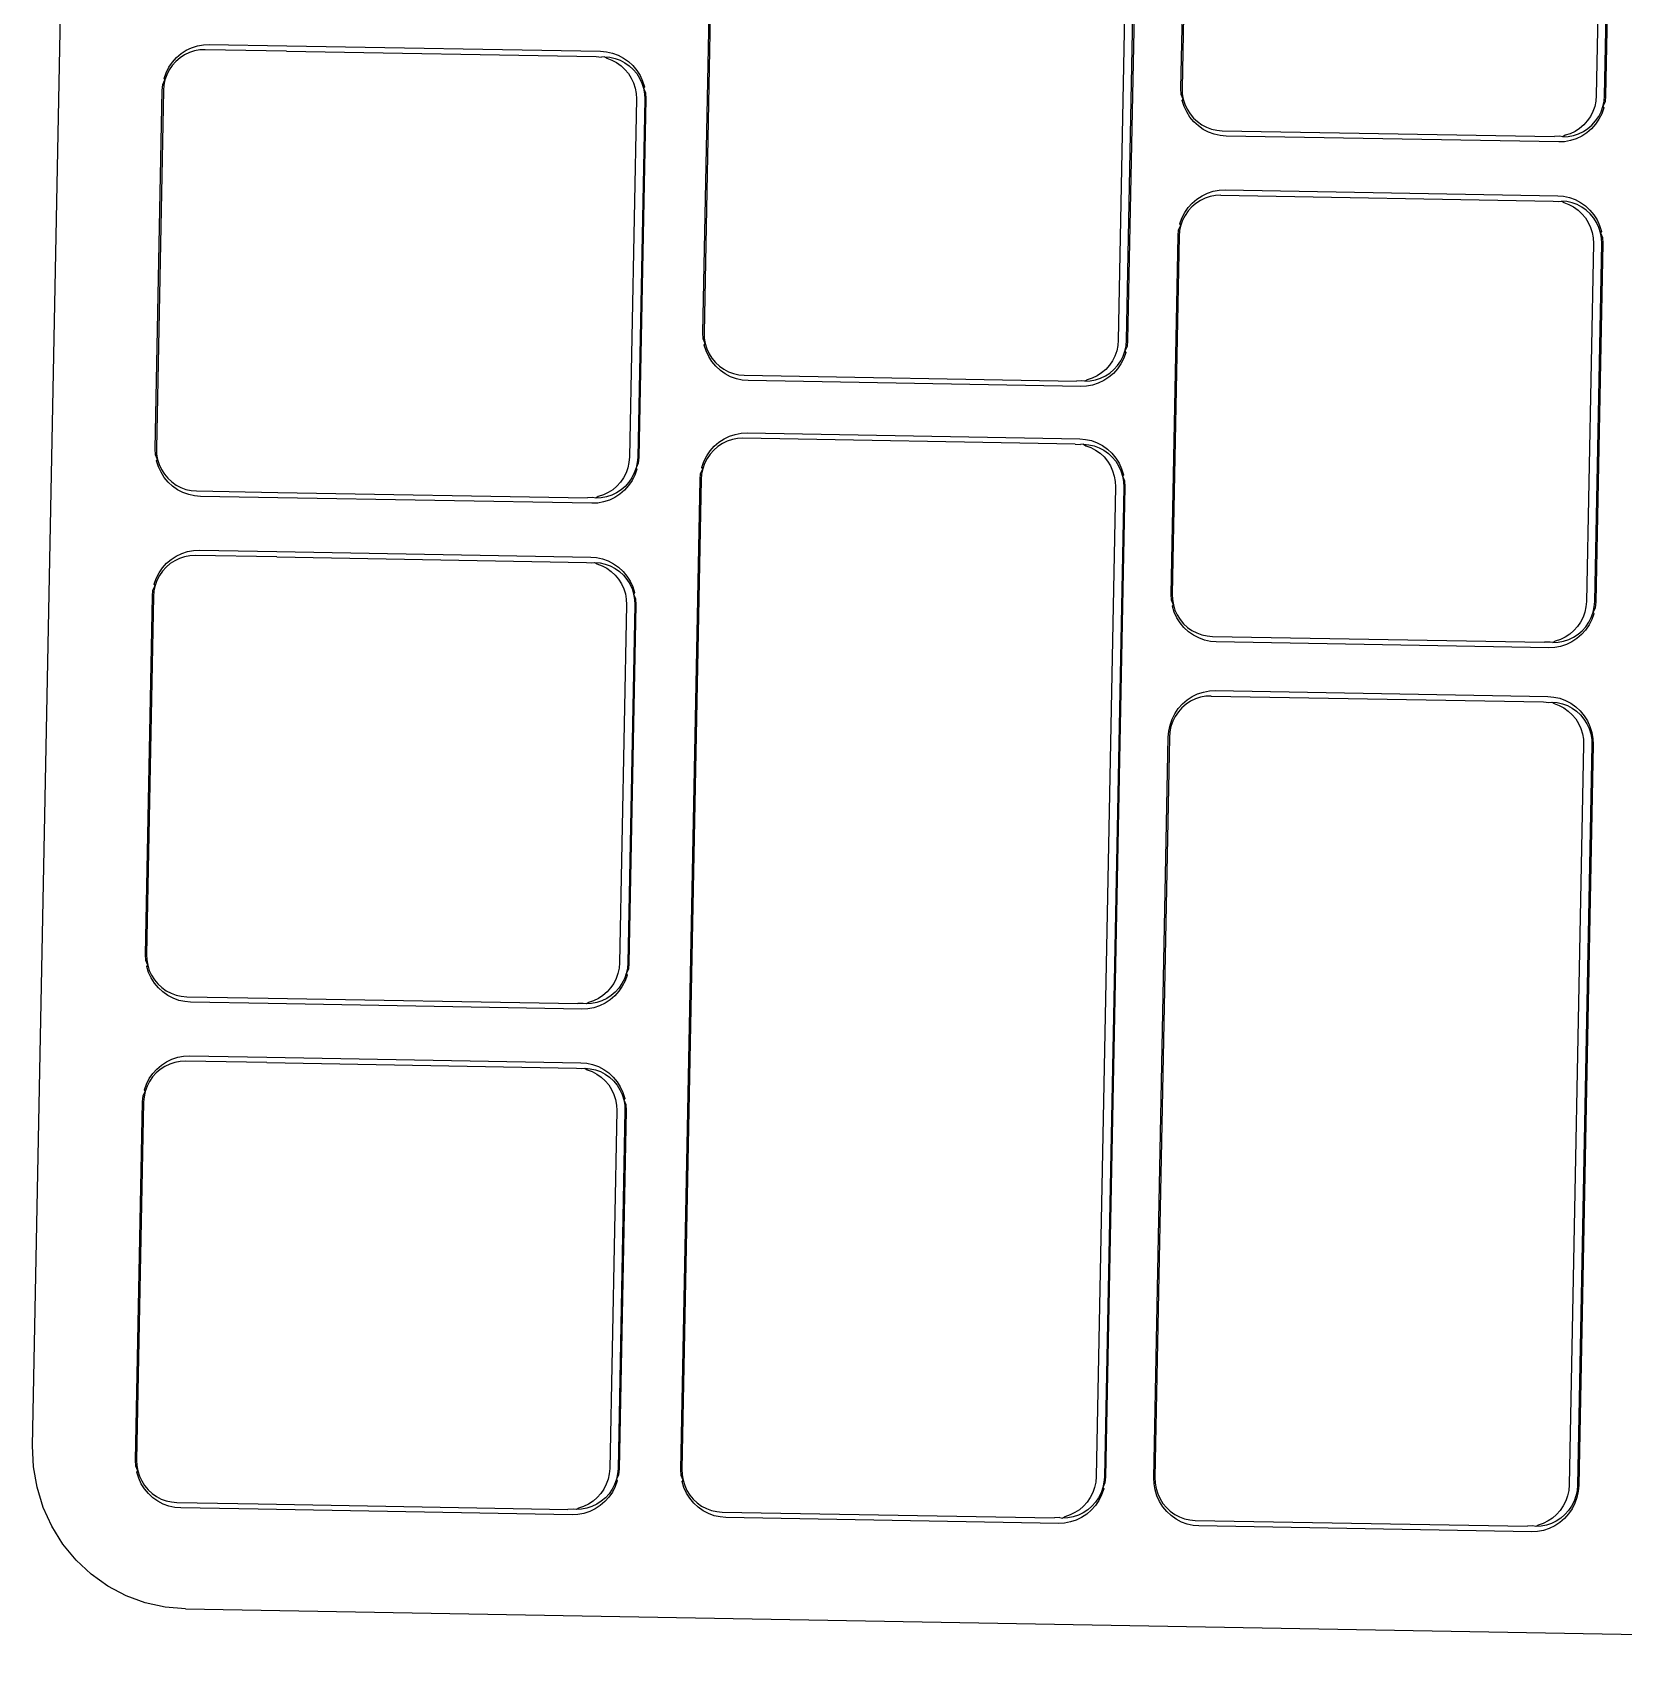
# Model space of a CAD drawing. Header units: millimetres. Extents: x -9564 to 100156, y -26854 to 24346.
# Drawn here: x 72390.7 to 72443.2, y -20819.3 to -20765.5 of the extents above; entities that cross this region are included whole.
import ezdxf

# ---------------------------------------------------------------- set-up
doc = ezdxf.new("R2010")
doc.units = ezdxf.units.MM
doc.header["$LTSCALE"] = 100
doc.layers.add('Muebles', color=112, linetype='Continuous')

msp = doc.modelspace()

# ---------------------------------------------------------------- linework, layer by layer
at = {"layer": 'Muebles'}
for p, q in [((72390.722, -20812.073), (72395.325, -20575.923)), ((72428.597, -20767.316), (72428.827, -20755.499)), ((72428.862, -20755.505), (72428.632, -20767.311)), ((72442.526, -20755.746), (72442.296, -20767.552)), ((72442.569, -20767.556), (72442.799, -20755.751)), ((72442.834, -20755.746), (72442.604, -20767.563)), ((72412.831, -20775.378), (72413.062, -20763.561)), ((72413.097, -20763.568), (72412.866, -20775.373)), ((72426.76, -20763.809), (72426.53, -20775.614)), ((72426.803, -20775.619), (72427.033, -20763.814)), ((72427.069, -20763.808), (72426.838, -20775.626)), ((72396.156, -20765.908), (72396.352, -20765.872)), ((72396.352, -20765.872), (72396.545, -20765.863)), ((72396.545, -20765.863), (72399.101, -20765.908)), ((72395.447, -20766.422), (72395.328, -20766.555)), ((72395.331, -20766.447), (72395.466, -20766.297)), ((72395.583, -20766.306), (72395.447, -20766.422)), ((72395.466, -20766.297), (72395.618, -20766.166)), ((72395.732, -20766.209), (72395.583, -20766.306)), ((72395.618, -20766.166), (72395.786, -20766.056)), ((72395.892, -20766.132), (72395.732, -20766.209)), ((72395.786, -20766.056), (72395.966, -20765.97)), ((72396.06, -20766.077), (72395.892, -20766.132)), ((72395.966, -20765.97), (72396.156, -20765.908)), ((72396.234, -20766.045), (72396.06, -20766.077)), ((72396.411, -20766.037), (72396.234, -20766.045)), ((72399.097, -20766.084), (72396.411, -20766.037)), ((72399.097, -20766.084), (72409.311, -20766.264)), ((72399.101, -20765.908), (72409.456, -20766.09)), ((72409.311, -20766.264), (72409.487, -20766.279)), ((72409.456, -20766.09), (72409.649, -20766.107)), ((72409.584, -20766.269), (72409.487, -20766.279)), ((72409.584, -20766.269), (72409.76, -20766.284)), ((72409.584, -20766.269), (72409.66, -20766.317)), ((72409.649, -20766.107), (72409.844, -20766.15)), ((72409.66, -20766.317), (72409.826, -20766.378)), ((72409.76, -20766.284), (72409.933, -20766.322)), ((72409.826, -20766.378), (72409.983, -20766.46)), ((72409.844, -20766.15), (72410.031, -20766.218)), ((72409.933, -20766.322), (72410.099, -20766.383)), ((72410.031, -20766.218), (72410.208, -20766.311)), ((72410.099, -20766.383), (72410.256, -20766.465)), ((72410.208, -20766.311), (72410.371, -20766.426)), ((72410.371, -20766.426), (72410.519, -20766.562)), ((72395.057, -20766.985), (72395.125, -20766.794)), ((72395.146, -20766.863), (72395.086, -20767.032)), ((72395.125, -20766.794), (72395.217, -20766.613)), ((72395.227, -20766.703), (72395.146, -20766.863)), ((72395.217, -20766.613), (72395.331, -20766.447)), ((72395.328, -20766.555), (72395.227, -20766.703)), ((72409.983, -20766.46), (72410.128, -20766.563)), ((72410.128, -20766.563), (72410.259, -20766.684)), ((72410.256, -20766.465), (72410.401, -20766.568)), ((72410.259, -20766.684), (72410.373, -20766.821)), ((72410.373, -20766.821), (72410.468, -20766.972)), ((72410.401, -20766.568), (72410.532, -20766.688)), ((72410.468, -20766.972), (72410.543, -20767.134)), ((72410.519, -20766.562), (72410.647, -20766.717)), ((72410.532, -20766.688), (72410.646, -20766.825)), ((72410.646, -20766.825), (72410.741, -20766.977)), ((72410.647, -20766.717), (72410.755, -20766.887)), ((72410.755, -20766.887), (72410.84, -20767.071)), ((72394.767, -20779.197), (72394.998, -20767.38)), ((72395.033, -20767.386), (72394.803, -20779.192)), ((72394.998, -20767.38), (72395.014, -20767.183)), ((72395.014, -20767.183), (72395.086, -20767.032)), ((72395.048, -20767.207), (72395.033, -20767.386)), ((72395.086, -20767.032), (72395.048, -20767.207)), ((72395.086, -20767.032), (72395.057, -20766.985)), ((72410.543, -20767.134), (72410.597, -20767.305)), ((72410.597, -20767.305), (72410.628, -20767.482)), ((72410.628, -20767.482), (72410.636, -20767.662)), ((72410.741, -20766.977), (72410.816, -20767.139)), ((72410.816, -20767.139), (72410.87, -20767.31)), ((72410.84, -20767.071), (72410.9, -20767.264)), ((72410.9, -20767.264), (72410.87, -20767.31)), ((72410.87, -20767.31), (72410.901, -20767.487)), ((72410.87, -20767.31), (72410.935, -20767.464)), ((72410.901, -20767.487), (72410.909, -20767.666)), ((72410.935, -20767.464), (72410.944, -20767.661)), ((72428.606, -20767.513), (72428.597, -20767.316)), ((72428.632, -20767.311), (72428.64, -20767.49)), ((72428.64, -20767.49), (72428.671, -20767.667)), ((72410.636, -20767.662), (72410.406, -20779.467)), ((72410.909, -20767.666), (72410.679, -20779.472)), ((72410.944, -20767.661), (72410.714, -20779.478)), ((72428.671, -20767.667), (72428.606, -20767.513)), ((72428.641, -20767.713), (72428.671, -20767.667)), ((72428.701, -20767.906), (72428.641, -20767.713)), ((72428.671, -20767.667), (72428.725, -20767.838)), ((72428.786, -20768.089), (72428.701, -20767.906)), ((72428.725, -20767.838), (72428.8, -20768)), ((72428.8, -20768), (72428.895, -20768.151)), ((72442.243, -20767.906), (72442.183, -20768.075)), ((72442.281, -20767.731), (72442.243, -20767.906)), ((72442.296, -20767.552), (72442.281, -20767.731)), ((72442.456, -20768.08), (72442.516, -20767.911)), ((72442.545, -20767.958), (72442.477, -20768.149)), ((72442.516, -20767.911), (72442.554, -20767.735)), ((72442.587, -20767.759), (72442.516, -20767.911)), ((72442.516, -20767.911), (72442.545, -20767.958)), ((72442.554, -20767.735), (72442.569, -20767.556)), ((72442.604, -20767.563), (72442.587, -20767.759)), ((72428.894, -20768.26), (72428.786, -20768.089)), ((72429.022, -20768.415), (72428.894, -20768.26)), ((72428.895, -20768.151), (72429.009, -20768.289)), ((72429.009, -20768.289), (72429.14, -20768.409)), ((72429.17, -20768.551), (72429.022, -20768.415)), ((72429.14, -20768.409), (72429.285, -20768.512)), ((72429.333, -20768.666), (72429.17, -20768.551)), ((72429.285, -20768.512), (72429.442, -20768.594)), ((72441.881, -20768.516), (72441.746, -20768.632)), ((72442, -20768.383), (72441.881, -20768.516)), ((72442.101, -20768.235), (72442, -20768.383)), ((72442.019, -20768.637), (72442.154, -20768.52)), ((72442.183, -20768.075), (72442.101, -20768.235)), ((72442.27, -20768.496), (72442.136, -20768.646)), ((72442.154, -20768.52), (72442.273, -20768.387)), ((72442.385, -20768.329), (72442.27, -20768.496)), ((72442.273, -20768.387), (72442.375, -20768.24)), ((72442.375, -20768.24), (72442.456, -20768.08)), ((72442.477, -20768.149), (72442.385, -20768.329)), ((72429.51, -20768.759), (72429.333, -20768.666)), ((72429.442, -20768.594), (72429.608, -20768.655)), ((72429.697, -20768.827), (72429.51, -20768.759)), ((72429.608, -20768.655), (72429.781, -20768.693)), ((72429.892, -20768.87), (72429.697, -20768.827)), ((72429.781, -20768.693), (72429.957, -20768.708)), ((72430.085, -20768.886), (72429.892, -20768.87)), ((72429.957, -20768.708), (72440.917, -20768.901)), ((72441.056, -20769.08), (72430.085, -20768.886)), ((72441.094, -20768.892), (72440.917, -20768.901)), ((72441.249, -20769.071), (72441.056, -20769.08)), ((72441.191, -20768.906), (72441.094, -20768.892)), ((72441.268, -20768.86), (72441.191, -20768.906)), ((72441.191, -20768.906), (72441.367, -20768.897)), ((72441.445, -20769.035), (72441.249, -20769.071)), ((72441.437, -20768.806), (72441.268, -20768.86)), ((72441.367, -20768.897), (72441.541, -20768.865)), ((72441.597, -20768.729), (72441.437, -20768.806)), ((72441.635, -20768.973), (72441.445, -20769.035)), ((72441.541, -20768.865), (72441.71, -20768.81)), ((72441.746, -20768.632), (72441.597, -20768.729)), ((72441.816, -20768.887), (72441.635, -20768.973)), ((72441.71, -20768.81), (72441.87, -20768.734)), ((72441.983, -20768.777), (72441.816, -20768.887)), ((72441.87, -20768.734), (72442.019, -20768.637)), ((72442.136, -20768.646), (72441.983, -20768.777)), ((72429.471, -20770.766), (72429.661, -20770.705)), ((72429.661, -20770.705), (72429.857, -20770.669)), ((72429.857, -20770.669), (72430.05, -20770.659)), ((72430.05, -20770.659), (72441.022, -20770.853)), ((72428.721, -20771.41), (72428.836, -20771.243)), ((72428.952, -20771.219), (72428.833, -20771.352)), ((72428.836, -20771.243), (72428.97, -20771.093)), ((72429.087, -20771.103), (72428.952, -20771.219)), ((72428.97, -20771.093), (72429.123, -20770.962)), ((72429.236, -20771.006), (72429.087, -20771.103)), ((72429.123, -20770.962), (72429.291, -20770.853)), ((72429.396, -20770.929), (72429.236, -20771.006)), ((72429.291, -20770.853), (72429.471, -20770.766)), ((72429.565, -20770.874), (72429.396, -20770.929)), ((72429.739, -20770.842), (72429.565, -20770.874)), ((72429.916, -20770.833), (72429.739, -20770.842)), ((72429.916, -20770.833), (72440.876, -20771.027)), ((72440.876, -20771.027), (72441.052, -20771.042)), ((72441.022, -20770.853), (72441.214, -20770.869)), ((72441.052, -20771.042), (72441.149, -20771.032)), ((72441.325, -20771.047), (72441.149, -20771.032)), ((72441.149, -20771.032), (72441.225, -20771.08)), ((72441.214, -20770.869), (72441.409, -20770.912)), ((72441.225, -20771.08), (72441.391, -20771.14)), ((72441.498, -20771.085), (72441.325, -20771.047)), ((72441.391, -20771.14), (72441.548, -20771.223)), ((72441.409, -20770.912), (72441.596, -20770.98)), ((72441.664, -20771.145), (72441.498, -20771.085)), ((72441.548, -20771.223), (72441.693, -20771.325)), ((72441.596, -20770.98), (72441.773, -20771.073)), ((72441.821, -20771.228), (72441.664, -20771.145)), ((72441.773, -20771.073), (72441.936, -20771.188)), ((72441.966, -20771.33), (72441.821, -20771.228)), ((72441.936, -20771.188), (72442.084, -20771.325)), ((72428.562, -20771.781), (72428.63, -20771.59)), ((72428.59, -20771.828), (72428.562, -20771.781)), ((72428.65, -20771.659), (72428.59, -20771.828)), ((72428.63, -20771.59), (72428.721, -20771.41)), ((72428.732, -20771.499), (72428.65, -20771.659)), ((72428.833, -20771.352), (72428.732, -20771.499)), ((72441.693, -20771.325), (72441.824, -20771.446)), ((72441.824, -20771.446), (72441.938, -20771.583)), ((72441.938, -20771.583), (72442.033, -20771.734)), ((72442.097, -20771.451), (72441.966, -20771.33)), ((72442.033, -20771.734), (72442.108, -20771.897)), ((72442.084, -20771.325), (72442.212, -20771.479)), ((72442.211, -20771.588), (72442.097, -20771.451)), ((72442.306, -20771.739), (72442.211, -20771.588)), ((72442.212, -20771.479), (72442.32, -20771.65)), ((72442.381, -20771.901), (72442.306, -20771.739)), ((72442.32, -20771.65), (72442.405, -20771.833)), ((72428.272, -20783.994), (72428.502, -20772.176)), ((72428.537, -20772.183), (72428.307, -20783.988)), ((72428.502, -20772.176), (72428.519, -20771.98)), ((72428.519, -20771.98), (72428.59, -20771.828)), ((72428.552, -20772.004), (72428.537, -20772.183)), ((72428.59, -20771.828), (72428.552, -20772.004)), ((72442.108, -20771.897), (72442.162, -20772.068)), ((72442.162, -20772.068), (72442.193, -20772.244)), ((72442.193, -20772.244), (72442.201, -20772.424)), ((72442.435, -20772.073), (72442.381, -20771.901)), ((72442.405, -20771.833), (72442.465, -20772.027)), ((72442.465, -20772.027), (72442.435, -20772.073)), ((72442.466, -20772.249), (72442.435, -20772.073)), ((72442.435, -20772.073), (72442.5, -20772.227)), ((72442.474, -20772.429), (72442.466, -20772.249)), ((72442.5, -20772.227), (72442.509, -20772.424)), ((72442.201, -20772.424), (72441.971, -20784.229)), ((72442.244, -20784.234), (72442.474, -20772.429)), ((72442.509, -20772.424), (72442.279, -20784.241)), ((72412.84, -20775.575), (72412.831, -20775.378)), ((72412.906, -20775.729), (72412.84, -20775.575)), ((72412.866, -20775.373), (72412.875, -20775.553)), ((72412.875, -20775.553), (72412.906, -20775.729)), ((72412.875, -20775.775), (72412.906, -20775.729)), ((72412.936, -20775.969), (72412.875, -20775.775)), ((72412.906, -20775.729), (72412.959, -20775.901)), ((72413.021, -20776.152), (72412.936, -20775.969)), ((72412.959, -20775.901), (72413.034, -20776.063)), ((72413.034, -20776.063), (72413.129, -20776.214)), ((72426.477, -20775.969), (72426.417, -20776.138)), ((72426.515, -20775.793), (72426.477, -20775.969)), ((72426.53, -20775.614), (72426.515, -20775.793)), ((72426.69, -20776.143), (72426.75, -20775.974)), ((72426.779, -20776.021), (72426.711, -20776.212)), ((72426.75, -20775.974), (72426.788, -20775.798)), ((72426.822, -20775.822), (72426.75, -20775.974)), ((72426.75, -20775.974), (72426.779, -20776.021)), ((72426.788, -20775.798), (72426.803, -20775.619)), ((72426.838, -20775.626), (72426.822, -20775.822)), ((72413.128, -20776.323), (72413.021, -20776.152)), ((72413.257, -20776.477), (72413.128, -20776.323)), ((72413.129, -20776.214), (72413.243, -20776.351)), ((72413.243, -20776.351), (72413.374, -20776.472)), ((72413.404, -20776.614), (72413.257, -20776.477)), ((72413.374, -20776.472), (72413.519, -20776.574)), ((72413.567, -20776.729), (72413.404, -20776.614)), ((72413.519, -20776.574), (72413.676, -20776.657)), ((72413.676, -20776.657), (72413.842, -20776.717)), ((72426.115, -20776.578), (72425.98, -20776.694)), ((72426.235, -20776.445), (72426.115, -20776.578)), ((72426.336, -20776.298), (72426.235, -20776.445)), ((72426.253, -20776.699), (72426.388, -20776.583)), ((72426.417, -20776.138), (72426.336, -20776.298)), ((72426.505, -20776.559), (72426.37, -20776.709)), ((72426.388, -20776.583), (72426.508, -20776.45)), ((72426.619, -20776.392), (72426.505, -20776.559)), ((72426.508, -20776.45), (72426.609, -20776.302)), ((72426.609, -20776.302), (72426.69, -20776.143)), ((72426.711, -20776.212), (72426.619, -20776.392)), ((72413.744, -20776.822), (72413.567, -20776.729)), ((72413.932, -20776.89), (72413.744, -20776.822)), ((72413.842, -20776.717), (72414.015, -20776.755)), ((72414.126, -20776.933), (72413.932, -20776.89)), ((72414.015, -20776.755), (72414.191, -20776.77)), ((72414.319, -20776.949), (72414.126, -20776.933)), ((72414.191, -20776.77), (72425.152, -20776.964)), ((72425.29, -20777.143), (72414.319, -20776.949)), ((72425.328, -20776.955), (72425.152, -20776.964)), ((72425.484, -20777.133), (72425.29, -20777.143)), ((72425.425, -20776.968), (72425.328, -20776.955)), ((72425.503, -20776.923), (72425.425, -20776.968)), ((72425.425, -20776.968), (72425.601, -20776.96)), ((72425.68, -20777.097), (72425.484, -20777.133)), ((72425.671, -20776.868), (72425.503, -20776.923)), ((72425.601, -20776.96), (72425.776, -20776.928)), ((72425.831, -20776.792), (72425.671, -20776.868)), ((72425.87, -20777.036), (72425.68, -20777.097)), ((72425.776, -20776.928), (72425.944, -20776.873)), ((72425.98, -20776.694), (72425.831, -20776.792)), ((72426.05, -20776.949), (72425.87, -20777.036)), ((72425.944, -20776.873), (72426.104, -20776.796)), ((72426.218, -20776.84), (72426.05, -20776.949)), ((72426.104, -20776.796), (72426.253, -20776.699)), ((72426.37, -20776.709), (72426.218, -20776.84)), ((72413.525, -20778.872), (72413.706, -20778.785)), ((72413.706, -20778.785), (72413.896, -20778.722)), ((72413.896, -20778.722), (72414.092, -20778.686)), ((72414.092, -20778.686), (72414.285, -20778.676)), ((72414.285, -20778.676), (72425.257, -20778.87)), ((72394.776, -20779.394), (72394.767, -20779.197)), ((72394.803, -20779.192), (72394.811, -20779.371)), ((72412.956, -20779.434), (72413.07, -20779.266)), ((72413.187, -20779.24), (72413.068, -20779.374)), ((72413.07, -20779.266), (72413.205, -20779.115)), ((72413.322, -20779.122), (72413.187, -20779.24)), ((72413.205, -20779.115), (72413.357, -20778.983)), ((72413.471, -20779.024), (72413.322, -20779.122)), ((72413.357, -20778.983), (72413.525, -20778.872)), ((72413.631, -20778.947), (72413.471, -20779.024)), ((72413.8, -20778.891), (72413.631, -20778.947)), ((72413.974, -20778.859), (72413.8, -20778.891)), ((72414.151, -20778.85), (72413.974, -20778.859)), ((72425.111, -20779.044), (72414.151, -20778.85)), ((72425.111, -20779.044), (72425.287, -20779.059)), ((72425.257, -20778.87), (72425.45, -20778.886)), ((72425.384, -20779.049), (72425.287, -20779.059)), ((72425.384, -20779.049), (72425.56, -20779.064)), ((72425.384, -20779.049), (72425.46, -20779.097)), ((72425.45, -20778.886), (72425.644, -20778.929)), ((72425.46, -20779.097), (72425.626, -20779.158)), ((72425.56, -20779.064), (72425.733, -20779.102)), ((72425.626, -20779.158), (72425.783, -20779.241)), ((72425.644, -20778.929), (72425.832, -20778.998)), ((72425.733, -20779.102), (72425.899, -20779.163)), ((72425.783, -20779.241), (72425.929, -20779.345)), ((72425.832, -20778.998), (72426.009, -20779.092)), ((72425.899, -20779.163), (72426.057, -20779.246)), ((72425.929, -20779.345), (72426.059, -20779.467)), ((72426.009, -20779.092), (72426.172, -20779.209)), ((72426.057, -20779.246), (72426.202, -20779.35)), ((72426.172, -20779.209), (72426.319, -20779.346)), ((72426.202, -20779.35), (72426.332, -20779.472)), ((72426.319, -20779.346), (72426.448, -20779.502)), ((72394.842, -20779.548), (72394.776, -20779.394)), ((72394.811, -20779.371), (72394.842, -20779.548)), ((72394.811, -20779.594), (72394.842, -20779.548)), ((72394.872, -20779.787), (72394.811, -20779.594)), ((72394.842, -20779.548), (72394.895, -20779.719)), ((72394.957, -20779.971), (72394.872, -20779.787)), ((72394.895, -20779.719), (72394.97, -20779.881)), ((72394.97, -20779.881), (72395.066, -20780.033)), ((72410.353, -20779.822), (72410.293, -20779.991)), ((72410.391, -20779.646), (72410.353, -20779.822)), ((72410.406, -20779.467), (72410.391, -20779.646)), ((72410.626, -20779.826), (72410.566, -20779.995)), ((72410.654, -20779.873), (72410.586, -20780.064)), ((72410.664, -20779.651), (72410.626, -20779.826)), ((72410.697, -20779.675), (72410.626, -20779.826)), ((72410.626, -20779.826), (72410.654, -20779.873)), ((72410.679, -20779.472), (72410.664, -20779.651)), ((72410.714, -20779.478), (72410.697, -20779.675)), ((72412.754, -20780.009), (72412.825, -20779.855)), ((72412.825, -20779.855), (72412.787, -20780.033)), ((72412.797, -20779.809), (72412.864, -20779.616)), ((72412.825, -20779.855), (72412.797, -20779.809)), ((72412.885, -20779.685), (72412.825, -20779.855)), ((72412.864, -20779.616), (72412.956, -20779.434)), ((72412.967, -20779.523), (72412.885, -20779.685)), ((72413.068, -20779.374), (72412.967, -20779.523)), ((72426.059, -20779.467), (72426.173, -20779.605)), ((72426.173, -20779.605), (72426.268, -20779.758)), ((72426.268, -20779.758), (72426.343, -20779.922)), ((72426.332, -20779.472), (72426.446, -20779.61)), ((72426.446, -20779.61), (72426.541, -20779.763)), ((72426.448, -20779.502), (72426.555, -20779.674)), ((72426.541, -20779.763), (72426.616, -20779.927)), ((72426.555, -20779.674), (72426.64, -20779.859)), ((72426.64, -20779.859), (72426.7, -20780.054)), ((72395.064, -20780.141), (72394.957, -20779.971)), ((72395.193, -20780.296), (72395.064, -20780.141)), ((72395.066, -20780.033), (72395.179, -20780.17)), ((72395.179, -20780.17), (72395.31, -20780.29)), ((72395.34, -20780.432), (72395.193, -20780.296)), ((72395.31, -20780.29), (72395.455, -20780.393)), ((72395.504, -20780.547), (72395.34, -20780.432)), ((72395.455, -20780.393), (72395.612, -20780.475)), ((72409.991, -20780.431), (72409.856, -20780.547)), ((72410.11, -20780.298), (72409.991, -20780.431)), ((72410.211, -20780.15), (72410.11, -20780.298)), ((72410.293, -20779.991), (72410.211, -20780.15)), ((72410.38, -20780.411), (72410.246, -20780.561)), ((72410.383, -20780.303), (72410.264, -20780.436)), ((72410.494, -20780.245), (72410.38, -20780.411)), ((72410.484, -20780.155), (72410.383, -20780.303)), ((72410.566, -20779.995), (72410.484, -20780.155)), ((72410.586, -20780.064), (72410.494, -20780.245)), ((72412.101, -20812.856), (72412.737, -20780.207)), ((72412.772, -20780.213), (72412.136, -20812.851)), ((72412.737, -20780.207), (72412.754, -20780.009)), ((72412.787, -20780.033), (72412.772, -20780.213)), ((72426.343, -20779.922), (72426.397, -20780.095)), ((72426.397, -20780.095), (72426.428, -20780.273)), ((72426.428, -20780.273), (72426.436, -20780.455)), ((72426.616, -20779.927), (72426.67, -20780.1)), ((72426.7, -20780.054), (72426.67, -20780.1)), ((72426.67, -20780.1), (72426.701, -20780.278)), ((72426.67, -20780.1), (72426.735, -20780.256)), ((72426.701, -20780.278), (72426.709, -20780.459)), ((72426.735, -20780.256), (72426.744, -20780.454)), ((72395.68, -20780.64), (72395.504, -20780.547)), ((72395.612, -20780.475), (72395.778, -20780.536)), ((72395.868, -20780.708), (72395.68, -20780.64)), ((72395.778, -20780.536), (72395.951, -20780.574)), ((72396.062, -20780.751), (72395.868, -20780.708)), ((72395.951, -20780.574), (72396.127, -20780.589)), ((72396.255, -20780.768), (72396.062, -20780.751)), ((72396.127, -20780.589), (72398.813, -20780.636)), ((72398.81, -20780.813), (72396.255, -20780.768)), ((72409.166, -20780.995), (72398.81, -20780.813)), ((72398.813, -20780.636), (72409.027, -20780.816)), ((72409.204, -20780.808), (72409.027, -20780.816)), ((72409.3, -20780.821), (72409.204, -20780.808)), ((72409.378, -20780.776), (72409.3, -20780.821)), ((72409.477, -20780.812), (72409.3, -20780.821)), ((72409.555, -20780.95), (72409.359, -20780.986)), ((72409.547, -20780.721), (72409.378, -20780.776)), ((72409.651, -20780.78), (72409.477, -20780.812)), ((72409.707, -20780.644), (72409.547, -20780.721)), ((72409.745, -20780.888), (72409.555, -20780.95)), ((72409.82, -20780.726), (72409.651, -20780.78)), ((72409.856, -20780.547), (72409.707, -20780.644)), ((72409.925, -20780.802), (72409.745, -20780.888)), ((72409.98, -20780.649), (72409.82, -20780.726)), ((72410.093, -20780.692), (72409.925, -20780.802)), ((72410.129, -20780.552), (72409.98, -20780.649)), ((72410.246, -20780.561), (72410.093, -20780.692)), ((72410.264, -20780.436), (72410.129, -20780.552)), ((72426.436, -20780.455), (72425.8, -20813.092)), ((72426.709, -20780.459), (72426.073, -20813.097)), ((72426.744, -20780.454), (72426.108, -20813.103)), ((72409.359, -20780.986), (72409.166, -20780.995)), ((72395.641, -20782.648), (72395.831, -20782.586)), ((72395.831, -20782.586), (72396.027, -20782.55)), ((72396.027, -20782.55), (72396.22, -20782.54)), ((72396.22, -20782.54), (72398.775, -20782.585)), ((72398.775, -20782.585), (72409.131, -20782.768)), ((72394.892, -20783.291), (72395.006, -20783.124)), ((72395.122, -20783.1), (72395.003, -20783.233)), ((72395.006, -20783.124), (72395.141, -20782.974)), ((72395.258, -20782.984), (72395.122, -20783.1)), ((72395.141, -20782.974), (72395.293, -20782.843)), ((72395.407, -20782.887), (72395.258, -20782.984)), ((72395.293, -20782.843), (72395.461, -20782.734)), ((72395.567, -20782.81), (72395.407, -20782.887)), ((72395.461, -20782.734), (72395.641, -20782.648)), ((72395.735, -20782.755), (72395.567, -20782.81)), ((72395.909, -20782.723), (72395.735, -20782.755)), ((72396.086, -20782.715), (72395.909, -20782.723)), ((72398.772, -20782.762), (72396.086, -20782.715)), ((72398.772, -20782.762), (72408.986, -20782.942)), ((72408.986, -20782.942), (72409.162, -20782.957)), ((72409.131, -20782.768), (72409.324, -20782.784)), ((72409.162, -20782.957), (72409.259, -20782.947)), ((72409.259, -20782.947), (72409.435, -20782.962)), ((72409.259, -20782.947), (72409.335, -20782.995)), ((72409.324, -20782.784), (72409.519, -20782.827)), ((72409.335, -20782.995), (72409.501, -20783.056)), ((72409.435, -20782.962), (72409.608, -20783)), ((72409.501, -20783.056), (72409.658, -20783.138)), ((72409.519, -20782.827), (72409.706, -20782.896)), ((72409.608, -20783), (72409.774, -20783.061)), ((72409.706, -20782.896), (72409.883, -20782.988)), ((72409.774, -20783.061), (72409.931, -20783.143)), ((72409.883, -20782.988), (72410.046, -20783.104)), ((72410.046, -20783.104), (72410.194, -20783.24)), ((72394.732, -20783.663), (72394.8, -20783.471)), ((72394.761, -20783.709), (72394.732, -20783.663)), ((72394.821, -20783.54), (72394.761, -20783.709)), ((72394.8, -20783.471), (72394.892, -20783.291)), ((72394.902, -20783.381), (72394.821, -20783.54)), ((72395.003, -20783.233), (72394.902, -20783.381)), ((72409.658, -20783.138), (72409.803, -20783.24)), ((72409.803, -20783.24), (72409.934, -20783.361)), ((72409.931, -20783.143), (72410.076, -20783.245)), ((72409.934, -20783.361), (72410.048, -20783.498)), ((72410.048, -20783.498), (72410.143, -20783.649)), ((72410.076, -20783.245), (72410.207, -20783.366)), ((72410.143, -20783.649), (72410.218, -20783.812)), ((72410.194, -20783.24), (72410.322, -20783.395)), ((72410.207, -20783.366), (72410.321, -20783.503)), ((72410.321, -20783.503), (72410.416, -20783.654)), ((72410.322, -20783.395), (72410.43, -20783.565)), ((72410.416, -20783.654), (72410.491, -20783.817)), ((72410.43, -20783.565), (72410.514, -20783.749)), ((72394.442, -20795.875), (72394.673, -20784.058)), ((72394.708, -20784.064), (72394.477, -20795.869)), ((72394.673, -20784.058), (72394.689, -20783.861)), ((72394.689, -20783.861), (72394.761, -20783.709)), ((72394.723, -20783.885), (72394.708, -20784.064)), ((72394.761, -20783.709), (72394.723, -20783.885)), ((72410.218, -20783.812), (72410.272, -20783.983)), ((72410.272, -20783.983), (72410.303, -20784.16)), ((72410.303, -20784.16), (72410.311, -20784.339)), ((72410.491, -20783.817), (72410.545, -20783.988)), ((72410.514, -20783.749), (72410.575, -20783.942)), ((72410.575, -20783.942), (72410.545, -20783.988)), ((72410.545, -20783.988), (72410.576, -20784.165)), ((72410.545, -20783.988), (72410.61, -20784.142)), ((72410.576, -20784.165), (72410.584, -20784.344)), ((72410.61, -20784.142), (72410.619, -20784.339)), ((72428.281, -20784.191), (72428.272, -20783.994)), ((72428.346, -20784.345), (72428.281, -20784.191)), ((72428.307, -20783.988), (72428.315, -20784.168)), ((72428.315, -20784.168), (72428.346, -20784.345)), ((72410.311, -20784.339), (72410.081, -20796.145)), ((72410.584, -20784.344), (72410.354, -20796.149)), ((72410.619, -20784.339), (72410.389, -20796.156)), ((72428.316, -20784.39), (72428.346, -20784.345)), ((72428.376, -20784.584), (72428.316, -20784.39)), ((72428.346, -20784.345), (72428.4, -20784.516)), ((72428.461, -20784.767), (72428.376, -20784.584)), ((72428.4, -20784.516), (72428.475, -20784.678)), ((72428.475, -20784.678), (72428.57, -20784.829)), ((72441.918, -20784.584), (72441.858, -20784.753)), ((72441.956, -20784.408), (72441.918, -20784.584)), ((72441.971, -20784.229), (72441.956, -20784.408)), ((72442.131, -20784.758), (72442.191, -20784.589)), ((72442.219, -20784.636), (72442.151, -20784.827)), ((72442.191, -20784.589), (72442.229, -20784.413)), ((72442.262, -20784.437), (72442.191, -20784.589)), ((72442.191, -20784.589), (72442.219, -20784.636)), ((72442.229, -20784.413), (72442.244, -20784.234)), ((72442.279, -20784.241), (72442.262, -20784.437)), ((72428.569, -20784.938), (72428.461, -20784.767)), ((72428.697, -20785.092), (72428.569, -20784.938)), ((72428.57, -20784.829), (72428.684, -20784.966)), ((72428.684, -20784.966), (72428.815, -20785.087)), ((72428.845, -20785.229), (72428.697, -20785.092)), ((72428.815, -20785.087), (72428.96, -20785.189)), ((72429.008, -20785.344), (72428.845, -20785.229)), ((72428.96, -20785.189), (72429.117, -20785.272)), ((72429.117, -20785.272), (72429.283, -20785.332)), ((72441.556, -20785.193), (72441.421, -20785.309)), ((72441.675, -20785.06), (72441.556, -20785.193)), ((72441.776, -20784.913), (72441.675, -20785.06)), ((72441.694, -20785.314), (72441.829, -20785.198)), ((72441.858, -20784.753), (72441.776, -20784.913)), ((72441.945, -20785.174), (72441.811, -20785.324)), ((72441.829, -20785.198), (72441.948, -20785.065)), ((72442.06, -20785.007), (72441.945, -20785.174)), ((72441.948, -20785.065), (72442.049, -20784.918)), ((72442.049, -20784.918), (72442.131, -20784.758)), ((72442.151, -20784.827), (72442.06, -20785.007)), ((72429.185, -20785.437), (72429.008, -20785.344)), ((72429.372, -20785.505), (72429.185, -20785.437)), ((72429.283, -20785.332), (72429.456, -20785.37)), ((72429.567, -20785.548), (72429.372, -20785.505)), ((72429.456, -20785.37), (72429.632, -20785.385)), ((72429.76, -20785.564), (72429.567, -20785.548)), ((72429.632, -20785.385), (72440.592, -20785.579)), ((72440.731, -20785.758), (72429.76, -20785.564)), ((72440.769, -20785.57), (72440.592, -20785.579)), ((72440.924, -20785.748), (72440.731, -20785.758)), ((72440.865, -20785.584), (72440.769, -20785.57)), ((72440.943, -20785.538), (72440.865, -20785.584)), ((72440.865, -20785.584), (72441.042, -20785.575)), ((72441.12, -20785.712), (72440.924, -20785.748)), ((72441.112, -20785.483), (72440.943, -20785.538)), ((72441.042, -20785.575), (72441.216, -20785.543)), ((72441.272, -20785.407), (72441.112, -20785.483)), ((72441.31, -20785.651), (72441.12, -20785.712)), ((72441.216, -20785.543), (72441.385, -20785.488)), ((72441.421, -20785.309), (72441.272, -20785.407)), ((72441.491, -20785.564), (72441.31, -20785.651)), ((72441.385, -20785.488), (72441.545, -20785.411)), ((72441.658, -20785.455), (72441.491, -20785.564)), ((72441.545, -20785.411), (72441.694, -20785.314)), ((72441.811, -20785.324), (72441.658, -20785.455)), ((72428.798, -20787.48), (72428.966, -20787.369)), ((72428.966, -20787.369), (72429.147, -20787.281)), ((72429.243, -20787.392), (72429.074, -20787.447)), ((72429.147, -20787.281), (72429.337, -20787.219)), ((72429.417, -20787.36), (72429.243, -20787.392)), ((72429.337, -20787.219), (72429.534, -20787.182)), ((72429.594, -20787.351), (72429.417, -20787.36)), ((72429.534, -20787.182), (72429.728, -20787.173)), ((72429.594, -20787.351), (72440.554, -20787.544)), ((72429.728, -20787.173), (72440.7, -20787.366)), ((72440.7, -20787.366), (72440.893, -20787.383)), ((72440.893, -20787.383), (72441.088, -20787.426)), ((72441.088, -20787.426), (72441.276, -20787.495)), ((72428.304, -20788.115), (72428.396, -20787.933)), ((72428.396, -20787.933), (72428.51, -20787.764)), ((72428.511, -20787.875), (72428.41, -20788.024)), ((72428.51, -20787.764), (72428.645, -20787.612)), ((72428.63, -20787.74), (72428.511, -20787.875)), ((72428.765, -20787.623), (72428.63, -20787.74)), ((72428.645, -20787.612), (72428.798, -20787.48)), ((72428.914, -20787.525), (72428.765, -20787.623)), ((72429.074, -20787.447), (72428.914, -20787.525)), ((72440.554, -20787.544), (72440.73, -20787.559)), ((72440.73, -20787.559), (72440.827, -20787.549)), ((72440.827, -20787.549), (72441.003, -20787.564)), ((72440.827, -20787.549), (72440.903, -20787.598)), ((72440.903, -20787.598), (72441.069, -20787.659)), ((72441.003, -20787.564), (72441.176, -20787.603)), ((72441.069, -20787.659), (72441.226, -20787.742)), ((72441.176, -20787.603), (72441.342, -20787.664)), ((72441.226, -20787.742), (72441.371, -20787.845)), ((72441.276, -20787.495), (72441.454, -20787.589)), ((72441.342, -20787.664), (72441.499, -20787.747)), ((72441.371, -20787.845), (72441.502, -20787.967)), ((72441.454, -20787.589), (72441.617, -20787.706)), ((72441.499, -20787.747), (72441.644, -20787.85)), ((72441.502, -20787.967), (72441.616, -20788.106)), ((72441.617, -20787.706), (72441.765, -20787.844)), ((72441.644, -20787.85), (72441.775, -20787.972)), ((72441.765, -20787.844), (72441.894, -20788)), ((72428.176, -20788.707), (72428.193, -20788.509)), ((72428.193, -20788.509), (72428.236, -20788.308)), ((72428.268, -20788.356), (72428.23, -20788.533)), ((72428.236, -20788.308), (72428.304, -20788.115)), ((72428.328, -20788.185), (72428.268, -20788.356)), ((72428.41, -20788.024), (72428.328, -20788.185)), ((72441.616, -20788.106), (72441.711, -20788.258)), ((72441.711, -20788.258), (72441.786, -20788.423)), ((72441.775, -20787.972), (72441.889, -20788.111)), ((72441.786, -20788.423), (72441.84, -20788.595)), ((72441.889, -20788.111), (72441.984, -20788.263)), ((72441.894, -20788), (72442.002, -20788.173)), ((72441.984, -20788.263), (72442.059, -20788.427)), ((72442.002, -20788.173), (72442.086, -20788.358)), ((72442.059, -20788.427), (72442.113, -20788.6)), ((72442.086, -20788.358), (72442.147, -20788.554)), ((72427.7, -20813.137), (72428.176, -20788.707)), ((72428.215, -20788.714), (72427.739, -20813.126)), ((72428.23, -20788.533), (72428.215, -20788.714)), ((72441.879, -20788.955), (72441.403, -20813.367)), ((72442.152, -20788.96), (72441.676, -20813.372)), ((72442.191, -20788.955), (72441.715, -20813.378)), ((72441.84, -20788.595), (72441.871, -20788.774)), ((72441.871, -20788.774), (72441.879, -20788.955)), ((72442.113, -20788.6), (72442.144, -20788.779)), ((72442.144, -20788.779), (72442.152, -20788.96)), ((72442.147, -20788.554), (72442.182, -20788.756)), ((72442.182, -20788.756), (72442.191, -20788.955)), ((72394.451, -20796.072), (72394.442, -20795.875)), ((72394.477, -20795.869), (72394.485, -20796.049)), ((72394.517, -20796.226), (72394.451, -20796.072)), ((72394.485, -20796.049), (72394.517, -20796.226)), ((72394.486, -20796.271), (72394.517, -20796.226)), ((72394.547, -20796.465), (72394.486, -20796.271)), ((72394.517, -20796.226), (72394.57, -20796.397)), ((72394.631, -20796.648), (72394.547, -20796.465)), ((72394.57, -20796.397), (72394.645, -20796.559)), ((72394.645, -20796.559), (72394.74, -20796.71)), ((72410.028, -20796.499), (72409.967, -20796.668)), ((72410.066, -20796.324), (72410.028, -20796.499)), ((72410.081, -20796.145), (72410.066, -20796.324)), ((72410.301, -20796.504), (72410.241, -20796.673)), ((72410.329, -20796.551), (72410.261, -20796.742)), ((72410.339, -20796.329), (72410.301, -20796.504)), ((72410.372, -20796.353), (72410.301, -20796.504)), ((72410.301, -20796.504), (72410.329, -20796.551)), ((72410.354, -20796.149), (72410.339, -20796.329)), ((72410.389, -20796.156), (72410.372, -20796.353)), ((72394.739, -20796.819), (72394.631, -20796.648)), ((72394.868, -20796.974), (72394.739, -20796.819)), ((72394.74, -20796.71), (72394.854, -20796.847)), ((72394.854, -20796.847), (72394.985, -20796.968)), ((72395.015, -20797.11), (72394.868, -20796.974)), ((72394.985, -20796.968), (72395.13, -20797.071)), ((72395.178, -20797.225), (72395.015, -20797.11)), ((72395.13, -20797.071), (72395.287, -20797.153)), ((72409.666, -20797.109), (72409.531, -20797.225)), ((72409.785, -20796.976), (72409.666, -20797.109)), ((72409.886, -20796.828), (72409.785, -20796.976)), ((72409.939, -20797.114), (72409.804, -20797.23)), ((72409.967, -20796.668), (72409.886, -20796.828)), ((72410.055, -20797.089), (72409.921, -20797.239)), ((72410.058, -20796.981), (72409.939, -20797.114)), ((72410.169, -20796.922), (72410.055, -20797.089)), ((72410.159, -20796.833), (72410.058, -20796.981)), ((72410.241, -20796.673), (72410.159, -20796.833)), ((72410.261, -20796.742), (72410.169, -20796.922)), ((72395.355, -20797.318), (72395.178, -20797.225)), ((72395.287, -20797.153), (72395.453, -20797.214)), ((72395.543, -20797.386), (72395.355, -20797.318)), ((72395.453, -20797.214), (72395.626, -20797.252)), ((72395.737, -20797.429), (72395.543, -20797.386)), ((72395.626, -20797.252), (72395.802, -20797.266)), ((72395.93, -20797.445), (72395.737, -20797.429)), ((72395.802, -20797.266), (72398.488, -20797.314)), ((72398.485, -20797.49), (72395.93, -20797.445)), ((72408.841, -20797.673), (72398.485, -20797.49)), ((72398.488, -20797.314), (72408.702, -20797.494)), ((72408.879, -20797.485), (72408.702, -20797.494)), ((72408.975, -20797.499), (72408.879, -20797.485)), ((72409.053, -20797.453), (72408.975, -20797.499)), ((72409.152, -20797.49), (72408.975, -20797.499)), ((72409.23, -20797.628), (72409.034, -20797.664)), ((72409.221, -20797.399), (72409.053, -20797.453)), ((72409.326, -20797.458), (72409.152, -20797.49)), ((72409.382, -20797.322), (72409.221, -20797.399)), ((72409.42, -20797.566), (72409.23, -20797.628)), ((72409.494, -20797.403), (72409.326, -20797.458)), ((72409.531, -20797.225), (72409.382, -20797.322)), ((72409.6, -20797.48), (72409.42, -20797.566)), ((72409.655, -20797.327), (72409.494, -20797.403)), ((72409.768, -20797.37), (72409.6, -20797.48)), ((72409.804, -20797.23), (72409.655, -20797.327)), ((72409.921, -20797.239), (72409.768, -20797.37)), ((72409.034, -20797.664), (72408.841, -20797.673)), ((72395.316, -20799.325), (72395.506, -20799.264)), ((72395.506, -20799.264), (72395.702, -20799.228)), ((72395.702, -20799.228), (72395.895, -20799.218)), ((72395.895, -20799.218), (72398.45, -20799.263)), ((72398.45, -20799.263), (72408.806, -20799.446)), ((72394.567, -20799.969), (72394.681, -20799.802)), ((72394.797, -20799.778), (72394.678, -20799.911)), ((72394.681, -20799.802), (72394.815, -20799.652)), ((72394.933, -20799.662), (72394.797, -20799.778)), ((72394.815, -20799.652), (72394.968, -20799.521)), ((72395.081, -20799.564), (72394.933, -20799.662)), ((72394.968, -20799.521), (72395.136, -20799.412)), ((72395.242, -20799.488), (72395.081, -20799.564)), ((72395.136, -20799.412), (72395.316, -20799.325)), ((72395.41, -20799.433), (72395.242, -20799.488)), ((72395.584, -20799.401), (72395.41, -20799.433)), ((72395.761, -20799.392), (72395.584, -20799.401)), ((72398.447, -20799.44), (72395.761, -20799.392)), ((72398.447, -20799.44), (72408.661, -20799.62)), ((72408.661, -20799.62), (72408.837, -20799.635)), ((72408.806, -20799.446), (72408.999, -20799.462)), ((72408.837, -20799.635), (72408.934, -20799.625)), ((72408.934, -20799.625), (72409.11, -20799.64)), ((72408.934, -20799.625), (72409.01, -20799.673)), ((72408.999, -20799.462), (72409.193, -20799.505)), ((72409.01, -20799.673), (72409.176, -20799.734)), ((72409.11, -20799.64), (72409.283, -20799.678)), ((72409.176, -20799.734), (72409.333, -20799.816)), ((72409.193, -20799.505), (72409.381, -20799.573)), ((72409.283, -20799.678), (72409.449, -20799.738)), ((72409.333, -20799.816), (72409.478, -20799.918)), ((72409.381, -20799.573), (72409.558, -20799.666)), ((72409.449, -20799.738), (72409.606, -20799.821)), ((72409.558, -20799.666), (72409.721, -20799.781)), ((72409.721, -20799.781), (72409.868, -20799.918)), ((72394.407, -20800.34), (72394.475, -20800.149)), ((72394.435, -20800.387), (72394.407, -20800.34)), ((72394.496, -20800.218), (72394.435, -20800.387)), ((72394.475, -20800.149), (72394.567, -20799.969)), ((72394.577, -20800.058), (72394.496, -20800.218)), ((72394.678, -20799.911), (72394.577, -20800.058)), ((72409.478, -20799.918), (72409.609, -20800.039)), ((72409.606, -20799.821), (72409.751, -20799.923)), ((72409.609, -20800.039), (72409.723, -20800.176)), ((72409.723, -20800.176), (72409.818, -20800.327)), ((72409.751, -20799.923), (72409.882, -20800.044)), ((72409.818, -20800.327), (72409.893, -20800.49)), ((72409.868, -20799.918), (72409.997, -20800.072)), ((72409.882, -20800.044), (72409.996, -20800.181)), ((72409.996, -20800.181), (72410.091, -20800.332)), ((72409.997, -20800.072), (72410.105, -20800.243)), ((72410.091, -20800.332), (72410.166, -20800.495)), ((72410.105, -20800.243), (72410.189, -20800.426)), ((72394.117, -20812.552), (72394.348, -20800.735)), ((72394.382, -20800.742), (72394.152, -20812.547)), ((72394.348, -20800.735), (72394.364, -20800.539)), ((72394.364, -20800.539), (72394.435, -20800.387)), ((72394.398, -20800.563), (72394.382, -20800.742)), ((72394.435, -20800.387), (72394.398, -20800.563)), ((72409.893, -20800.49), (72409.946, -20800.661)), ((72409.946, -20800.661), (72409.978, -20800.838)), ((72409.978, -20800.838), (72409.986, -20801.017)), ((72410.166, -20800.495), (72410.22, -20800.666)), ((72410.189, -20800.426), (72410.25, -20800.62)), ((72410.25, -20800.62), (72410.22, -20800.666)), ((72410.22, -20800.666), (72410.251, -20800.842)), ((72410.22, -20800.666), (72410.285, -20800.82)), ((72410.251, -20800.842), (72410.259, -20801.022)), ((72410.285, -20800.82), (72410.294, -20801.017)), ((72409.986, -20801.017), (72409.756, -20812.822)), ((72410.259, -20801.022), (72410.029, -20812.827)), ((72410.294, -20801.017), (72410.063, -20812.834)), ((72390.753, -20812.765), (72390.722, -20812.073)), ((72394.126, -20812.749), (72394.117, -20812.552)), ((72394.152, -20812.547), (72394.16, -20812.727)), ((72394.16, -20812.727), (72394.191, -20812.903)), ((72390.871, -20813.446), (72390.753, -20812.765)), ((72394.191, -20812.903), (72394.126, -20812.749)), ((72394.161, -20812.949), (72394.191, -20812.903)), ((72394.222, -20813.143), (72394.161, -20812.949)), ((72394.191, -20812.903), (72394.245, -20813.075)), ((72394.306, -20813.326), (72394.222, -20813.143)), ((72394.245, -20813.075), (72394.32, -20813.237)), ((72394.32, -20813.237), (72394.415, -20813.388)), ((72409.703, -20813.177), (72409.642, -20813.346)), ((72409.74, -20813.001), (72409.703, -20813.177)), ((72409.756, -20812.822), (72409.74, -20813.001)), ((72409.976, -20813.182), (72409.915, -20813.351)), ((72410.004, -20813.229), (72409.936, -20813.42)), ((72410.013, -20813.006), (72409.976, -20813.182)), ((72410.047, -20813.03), (72409.976, -20813.182)), ((72409.976, -20813.182), (72410.004, -20813.229)), ((72410.029, -20812.827), (72410.013, -20813.006)), ((72410.063, -20812.834), (72410.047, -20813.03)), ((72412.11, -20813.055), (72412.101, -20812.856)), ((72412.175, -20813.211), (72412.11, -20813.055)), ((72412.136, -20812.851), (72412.144, -20813.032)), ((72412.144, -20813.032), (72412.175, -20813.211)), ((72412.145, -20813.256), (72412.175, -20813.211)), ((72412.205, -20813.451), (72412.145, -20813.256)), ((72412.175, -20813.211), (72412.228, -20813.383)), ((72425.785, -20813.273), (72425.747, -20813.45)), ((72425.8, -20813.092), (72425.785, -20813.273)), ((72426.073, -20813.097), (72426.058, -20813.277)), ((72426.108, -20813.103), (72426.091, -20813.301)), ((72427.709, -20813.33), (72427.7, -20813.137)), ((72427.739, -20813.126), (72427.747, -20813.307)), ((72391.074, -20814.106), (72390.871, -20813.446)), ((72394.414, -20813.497), (72394.306, -20813.326)), ((72394.543, -20813.651), (72394.414, -20813.497)), ((72394.415, -20813.388), (72394.529, -20813.525)), ((72394.529, -20813.525), (72394.66, -20813.646)), ((72394.69, -20813.788), (72394.543, -20813.651)), ((72394.66, -20813.646), (72394.805, -20813.748)), ((72394.853, -20813.903), (72394.69, -20813.788)), ((72394.805, -20813.748), (72394.962, -20813.831)), ((72409.341, -20813.786), (72409.205, -20813.903)), ((72409.46, -20813.653), (72409.341, -20813.786)), ((72409.561, -20813.506), (72409.46, -20813.653)), ((72409.614, -20813.791), (72409.478, -20813.907)), ((72409.642, -20813.346), (72409.561, -20813.506)), ((72409.73, -20813.767), (72409.596, -20813.917)), ((72409.733, -20813.658), (72409.614, -20813.791)), ((72409.844, -20813.6), (72409.73, -20813.767)), ((72409.834, -20813.511), (72409.733, -20813.658)), ((72409.915, -20813.351), (72409.834, -20813.511)), ((72409.936, -20813.42), (72409.844, -20813.6)), ((72412.29, -20813.636), (72412.205, -20813.451)), ((72412.228, -20813.383), (72412.304, -20813.547)), ((72412.397, -20813.808), (72412.29, -20813.636)), ((72412.304, -20813.547), (72412.399, -20813.7)), ((72412.525, -20813.964), (72412.397, -20813.808)), ((72412.399, -20813.7), (72412.513, -20813.838)), ((72425.605, -20813.782), (72425.504, -20813.931)), ((72425.686, -20813.621), (72425.605, -20813.782)), ((72425.747, -20813.45), (72425.686, -20813.621)), ((72425.878, -20813.787), (72425.777, -20813.936)), ((72425.96, -20813.626), (72425.878, -20813.787)), ((72425.98, -20813.694), (72425.889, -20813.876)), ((72426.02, -20813.455), (72425.96, -20813.626)), ((72426.048, -20813.501), (72425.98, -20813.694)), ((72426.058, -20813.277), (72426.02, -20813.455)), ((72426.091, -20813.301), (72426.02, -20813.455)), ((72426.02, -20813.455), (72426.048, -20813.501)), ((72427.744, -20813.532), (72427.709, -20813.33)), ((72427.805, -20813.728), (72427.744, -20813.532)), ((72427.747, -20813.307), (72427.778, -20813.486)), ((72427.778, -20813.486), (72427.832, -20813.659)), ((72427.889, -20813.913), (72427.805, -20813.728)), ((72427.832, -20813.659), (72427.907, -20813.823)), ((72441.35, -20813.725), (72441.29, -20813.896)), ((72441.388, -20813.548), (72441.35, -20813.725)), ((72441.403, -20813.367), (72441.388, -20813.548)), ((72441.623, -20813.73), (72441.563, -20813.901)), ((72441.655, -20813.778), (72441.587, -20813.971)), ((72441.661, -20813.553), (72441.623, -20813.73)), ((72441.698, -20813.577), (72441.655, -20813.778)), ((72441.676, -20813.372), (72441.661, -20813.553)), ((72441.715, -20813.378), (72441.698, -20813.577)), ((72391.36, -20814.732), (72391.074, -20814.106)), ((72395.03, -20813.996), (72394.853, -20813.903)), ((72394.962, -20813.831), (72395.128, -20813.891)), ((72395.218, -20814.064), (72395.03, -20813.996)), ((72395.128, -20813.891), (72395.301, -20813.929)), ((72395.412, -20814.107), (72395.218, -20814.064)), ((72395.301, -20813.929), (72395.477, -20813.944)), ((72395.605, -20814.123), (72395.412, -20814.107)), ((72395.477, -20813.944), (72398.163, -20813.992)), ((72398.16, -20814.168), (72395.605, -20814.123)), ((72408.516, -20814.351), (72398.16, -20814.168)), ((72398.163, -20813.992), (72408.377, -20814.172)), ((72408.554, -20814.163), (72408.377, -20814.172)), ((72408.709, -20814.341), (72408.516, -20814.351)), ((72408.65, -20814.177), (72408.554, -20814.163)), ((72408.728, -20814.131), (72408.65, -20814.177)), ((72408.827, -20814.168), (72408.65, -20814.177)), ((72408.905, -20814.305), (72408.709, -20814.341)), ((72408.896, -20814.076), (72408.728, -20814.131)), ((72409.001, -20814.136), (72408.827, -20814.168)), ((72409.056, -20814), (72408.896, -20814.076)), ((72409.095, -20814.244), (72408.905, -20814.305)), ((72409.169, -20814.081), (72409.001, -20814.136)), ((72409.205, -20813.903), (72409.056, -20814)), ((72409.275, -20814.157), (72409.095, -20814.244)), ((72409.33, -20814.005), (72409.169, -20814.081)), ((72409.443, -20814.048), (72409.275, -20814.157)), ((72409.478, -20813.907), (72409.33, -20814.005)), ((72409.596, -20813.917), (72409.443, -20814.048)), ((72412.513, -20813.838), (72412.643, -20813.96)), ((72412.673, -20814.101), (72412.525, -20813.964)), ((72412.643, -20813.96), (72412.788, -20814.064)), ((72412.836, -20814.218), (72412.673, -20814.101)), ((72412.788, -20814.064), (72412.945, -20814.147)), ((72413.013, -20814.312), (72412.836, -20814.218)), ((72412.945, -20814.147), (72413.112, -20814.208)), ((72413.2, -20814.381), (72413.013, -20814.312)), ((72413.112, -20814.208), (72413.284, -20814.247)), ((72413.284, -20814.247), (72413.461, -20814.262)), ((72413.461, -20814.262), (72424.421, -20814.455)), ((72425.1, -20814.281), (72424.94, -20814.358)), ((72425.249, -20814.183), (72425.1, -20814.281)), ((72425.374, -20814.286), (72425.213, -20814.363)), ((72425.385, -20814.066), (72425.249, -20814.183)), ((72425.488, -20814.328), (72425.32, -20814.438)), ((72425.522, -20814.188), (72425.374, -20814.286)), ((72425.504, -20813.931), (72425.385, -20814.066)), ((72425.64, -20814.195), (72425.488, -20814.328)), ((72425.658, -20814.07), (72425.522, -20814.188)), ((72425.775, -20814.044), (72425.64, -20814.195)), ((72425.777, -20813.936), (72425.658, -20814.07)), ((72425.889, -20813.876), (72425.775, -20814.044)), ((72427.997, -20814.085), (72427.889, -20813.913)), ((72427.907, -20813.823), (72428.002, -20813.975)), ((72428.126, -20814.242), (72427.997, -20814.085)), ((72428.002, -20813.975), (72428.116, -20814.114)), ((72428.116, -20814.114), (72428.246, -20814.236)), ((72428.273, -20814.38), (72428.126, -20814.242)), ((72428.246, -20814.236), (72428.392, -20814.339)), ((72428.392, -20814.339), (72428.549, -20814.422)), ((72440.988, -20814.341), (72440.853, -20814.458)), ((72441.107, -20814.206), (72440.988, -20814.341)), ((72441.208, -20814.057), (72441.107, -20814.206)), ((72441.261, -20814.346), (72441.126, -20814.463)), ((72441.29, -20813.896), (72441.208, -20814.057)), ((72441.381, -20814.322), (72441.246, -20814.473)), ((72441.38, -20814.211), (72441.261, -20814.346)), ((72441.481, -20814.062), (72441.38, -20814.211)), ((72441.495, -20814.153), (72441.381, -20814.322)), ((72441.563, -20813.901), (72441.481, -20814.062)), ((72441.587, -20813.971), (72441.495, -20814.153)), ((72391.722, -20815.315), (72391.36, -20814.732)), ((72413.395, -20814.424), (72413.2, -20814.381)), ((72413.588, -20814.44), (72413.395, -20814.424)), ((72424.56, -20814.634), (72413.588, -20814.44)), ((72424.598, -20814.446), (72424.421, -20814.455)), ((72424.753, -20814.624), (72424.56, -20814.634)), ((72424.598, -20814.446), (72424.694, -20814.46)), ((72424.772, -20814.414), (72424.694, -20814.46)), ((72424.871, -20814.451), (72424.694, -20814.46)), ((72424.949, -20814.588), (72424.753, -20814.624)), ((72424.94, -20814.358), (72424.772, -20814.414)), ((72425.045, -20814.419), (72424.871, -20814.451)), ((72425.139, -20814.526), (72424.949, -20814.588)), ((72425.213, -20814.363), (72425.045, -20814.419)), ((72425.32, -20814.438), (72425.139, -20814.526)), ((72428.437, -20814.497), (72428.273, -20814.38)), ((72428.615, -20814.59), (72428.437, -20814.497)), ((72428.549, -20814.422), (72428.715, -20814.483)), ((72428.803, -20814.66), (72428.615, -20814.59)), ((72428.715, -20814.483), (72428.888, -20814.522)), ((72428.998, -20814.703), (72428.803, -20814.66)), ((72428.888, -20814.522), (72429.064, -20814.537)), ((72429.191, -20814.72), (72428.998, -20814.703)), ((72429.064, -20814.537), (72440.024, -20814.73)), ((72440.163, -20814.913), (72429.191, -20814.72)), ((72440.201, -20814.721), (72440.024, -20814.73)), ((72440.297, -20814.735), (72440.201, -20814.721)), ((72440.375, -20814.689), (72440.297, -20814.735)), ((72440.474, -20814.726), (72440.297, -20814.735)), ((72440.553, -20814.867), (72440.357, -20814.904)), ((72440.544, -20814.634), (72440.375, -20814.689)), ((72440.648, -20814.694), (72440.474, -20814.726)), ((72440.704, -20814.556), (72440.544, -20814.634)), ((72440.744, -20814.804), (72440.553, -20814.867)), ((72440.817, -20814.638), (72440.648, -20814.694)), ((72440.853, -20814.458), (72440.704, -20814.556)), ((72440.925, -20814.717), (72440.744, -20814.804)), ((72440.977, -20814.561), (72440.817, -20814.638)), ((72441.093, -20814.606), (72440.925, -20814.717)), ((72441.126, -20814.463), (72440.977, -20814.561)), ((72441.246, -20814.473), (72441.093, -20814.606)), ((72392.156, -20815.843), (72391.722, -20815.315)), ((72440.357, -20814.904), (72440.163, -20814.913)), ((72392.653, -20816.309), (72392.156, -20815.843)), ((72393.205, -20816.704), (72392.653, -20816.309)), ((72393.803, -20817.021), (72393.205, -20816.704)), ((72394.436, -20817.254), (72393.803, -20817.021)), ((72395.093, -20817.401), (72394.436, -20817.254)), ((72395.764, -20817.458), (72395.093, -20817.401)), ((72395.764, -20817.458), (72501.094, -20819.316))]:
    msp.add_line(p, q, dxfattribs=at)

doc.saveas('drawing.dxf')
